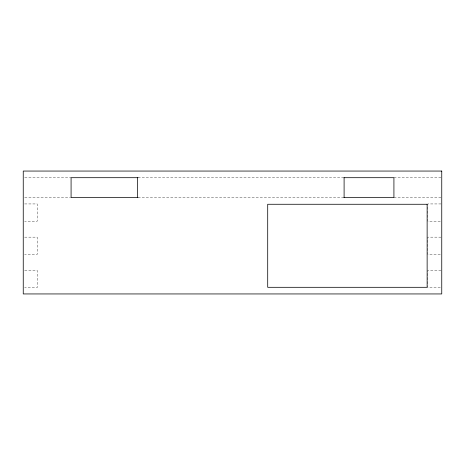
<?xml version="1.0" encoding="UTF-8"?>
<svg xmlns="http://www.w3.org/2000/svg" width="465" height="465" viewBox="0 0 465 465"><rect width="100%" height="100%" fill="white"/><g stroke="black" fill="none" stroke-linecap="round" stroke-linejoin="round"><path stroke-width="0.35" stroke-dasharray="2.33 1.74" d="M24.697 177.694L71.081 177.694M138.047 177.694L342.938 177.694M393.919 177.694L441.023 177.694M24.697 197.625L70.477 197.625M138.047 197.625L342.938 197.625M393.919 197.625L441.75 197.625M24.645 203.937L37.2 203.937L37.2 221.206L24.645 221.206M441.053 203.937L427.8 203.937L427.8 221.206L441.053 221.206M24.645 237.15L37.2 237.15L37.2 254.419L24.645 254.419M441.053 237.15L427.8 237.15L427.8 254.419L441.053 254.419M24.645 270.363L37.2 270.363L37.2 287.637L24.645 287.637M441.053 270.363L427.8 270.363L427.8 287.637L441.053 287.637"/><path stroke-width="0.7" d="M138.047 177.694L71.081 177.694L71.081 197.625L138.047 197.625M343.664 177.694L393.919 177.694L393.919 197.625L343.664 197.625M344.1 177.694L344.1 197.625M137.506 177.694L137.506 197.625M441.75 171.056L23.25 171.056L23.25 293.944L441.75 293.944L441.75 171.056M427.137 204.269L267.706 204.269L267.706 287.306L427.137 287.306L427.137 204.269"/></g></svg>
